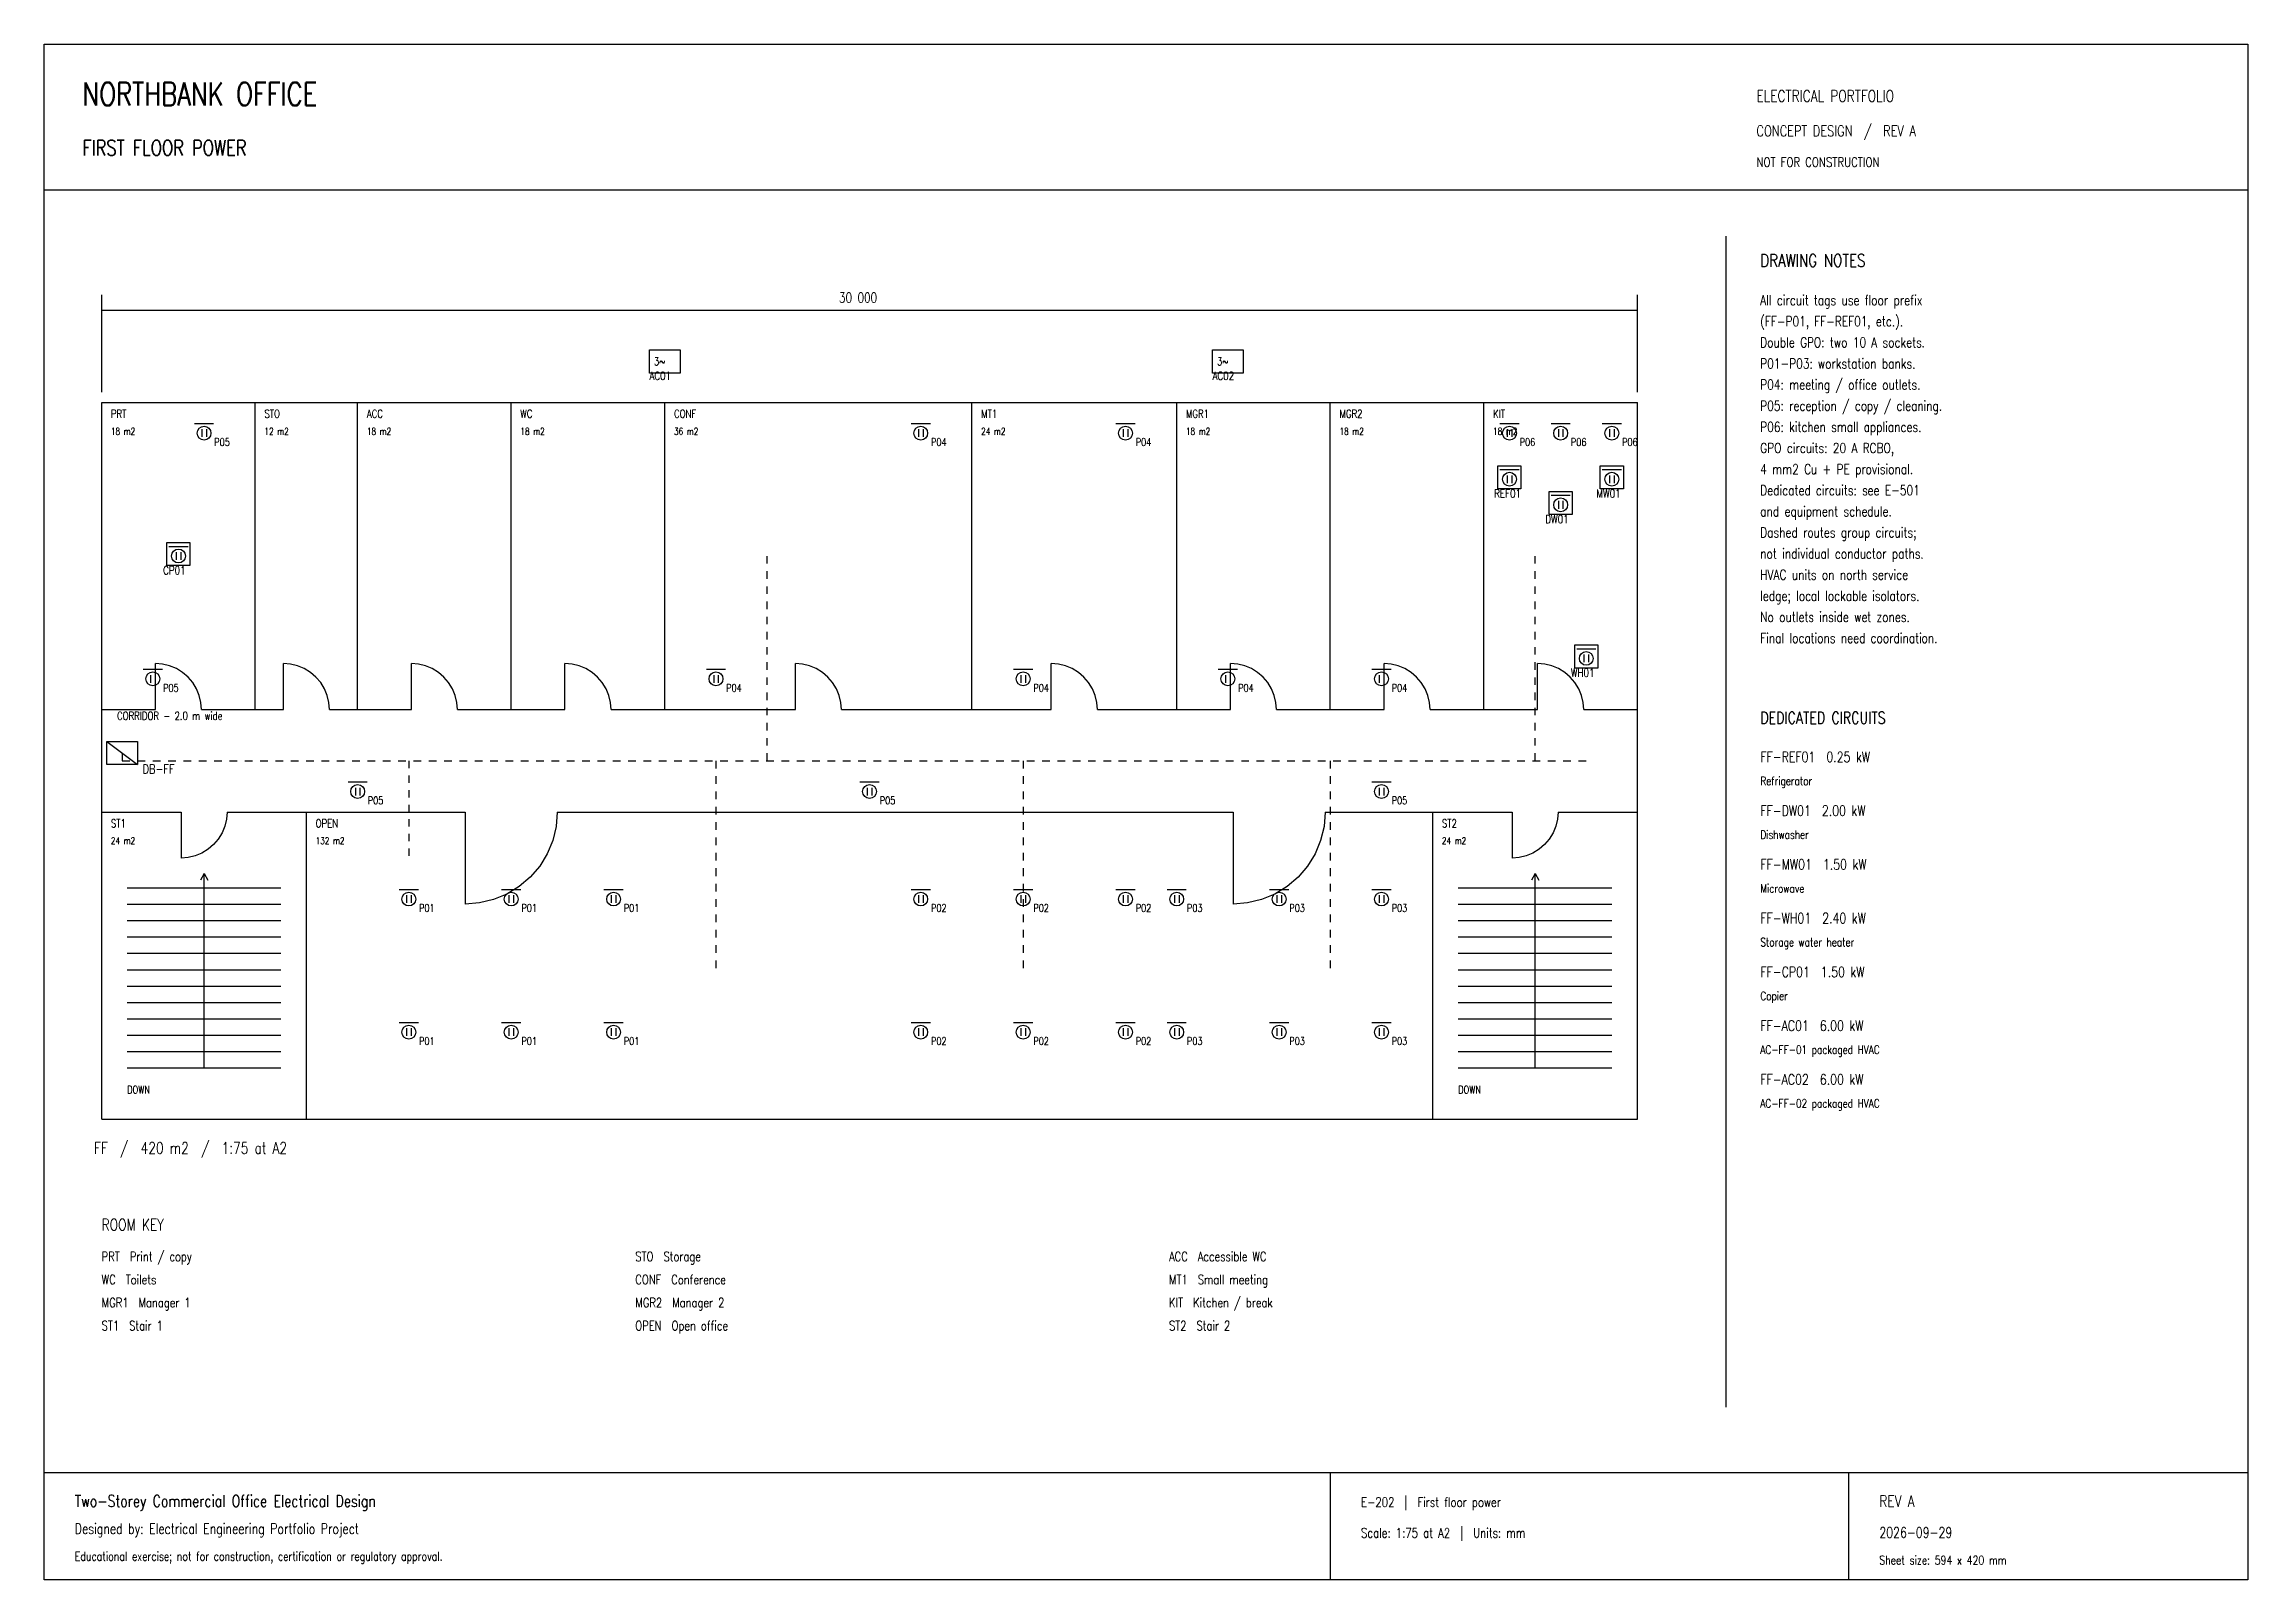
# Model space of a CAD drawing. Extents: x 10 to 584, y 10 to 410.
import ezdxf

# ---------------------------------------------------------------- set-up
doc = ezdxf.new("R2010")
doc.units = 0
doc.layers.get('0').update_dxf_attribs({"linetype": 'CONTINUOUS'})
for name, color, linetype in [('ARCH-DOORS', 8, 'CONTINUOUS'), ('ARCH-FURNITURE', 8, 'CONTINUOUS'), ('ARCH-TEXT', 8, 'CONTINUOUS'), ('ARCH-WALLS', 8, 'CONTINUOUS'), ('ELEC-CABLE', 5, 'CONTINUOUS'), ('ELEC-DB', 1, 'CONTINUOUS'), ('ELEC-DEDICATED', 1, 'CONTINUOUS'), ('ELEC-DIMENSIONS', 8, 'CONTINUOUS'), ('ELEC-POWER', 4, 'CONTINUOUS'), ('ELEC-TEXT', 7, 'CONTINUOUS'), ('SHEET', 7, 'CONTINUOUS')]:
    doc.layers.add(name, color=color, linetype=linetype)
doc.styles.get("Standard").update_dxf_attribs({"font": 'standard'})

# ---------------------------------------------------------------- blocks, each defined once
blk = doc.blocks.new('DB')
for p, q in [((-4, 3), (4, 3)), ((-4, -3), (-4, 3)), ((-4, 3), (4, -3)), ((4, 3), (4, -3)), ((4, -3), (-4, -3))]:
    blk.add_line(p, q)
blk = doc.blocks.new('GPO2')
for p, q in [((-2.5, 2.5), (2.5, 2.5)), ((-0.6, 1), (-0.6, -1)), ((0.6, 1), (0.6, -1))]:
    blk.add_line(p, q)
blk.add_circle((0, 0), 1.8)
blk = doc.blocks.new('DED')
for p, q in [((-3, 3.5), (3, 3.5)), ((-3, -2.5), (-3, 3.5)), ((-2.5, 2.5), (2.5, 2.5)), ((-0.6, 1), (-0.6, -1)), ((0.6, 1), (0.6, -1)), ((3, 3.5), (3, -2.5)), ((3, -2.5), (-3, -2.5))]:
    blk.add_line(p, q)
blk.add_circle((0, 0), 1.8)
blk = doc.blocks.new('LOAD3')
for p, q in [((-4, 3), (4, 3)), ((-4, -3), (-4, 3)), ((4, 3), (4, -3)), ((4, -3), (-4, -3))]:
    blk.add_line(p, q)
at = {"width": 0.85}
blk.add_text('3~', height=2, dxfattribs=at).set_placement((-2.8, -1))

msp = doc.modelspace()

# ---------------------------------------------------------------- linework, layer by layer
at = {"layer": 'ARCH-DOORS'}
for p, q in [((39, 236.67), (39, 248.67)), ((40.88, 248.52), (39, 248.67)), ((42.71, 248.08), (40.88, 248.52)), ((44.45, 247.36), (42.71, 248.08)), ((46.05, 246.37), (44.45, 247.36)), ((72.33, 236.67), (72.33, 248.67)), ((74.21, 248.52), (72.33, 248.67)), ((76.04, 248.08), (74.21, 248.52)), ((77.78, 247.36), (76.04, 248.08)), ((79.39, 246.37), (77.78, 247.36)), ((105.67, 236.67), (105.67, 248.67)), ((107.54, 248.52), (105.67, 248.67)), ((109.37, 248.08), (107.54, 248.52)), ((111.11, 247.36), (109.37, 248.08)), ((112.72, 246.37), (111.11, 247.36)), ((145.67, 236.67), (145.67, 248.67)), ((147.54, 248.52), (145.67, 248.67)), ((149.37, 248.08), (147.54, 248.52)), ((151.11, 247.36), (149.37, 248.08)), ((152.72, 246.37), (151.11, 247.36)), ((205.67, 236.67), (205.67, 248.67)), ((207.54, 248.52), (205.67, 248.67)), ((209.37, 248.08), (207.54, 248.52)), ((211.11, 247.36), (209.37, 248.08)), ((212.72, 246.37), (211.11, 247.36)), ((272.33, 236.67), (272.33, 248.67)), ((274.21, 248.52), (272.33, 248.67)), ((276.04, 248.08), (274.21, 248.52)), ((277.78, 247.36), (276.04, 248.08)), ((279.39, 246.37), (277.78, 247.36)), ((319, 236.67), (319, 248.67)), ((320.88, 248.52), (319, 248.67)), ((322.71, 248.08), (320.88, 248.52)), ((324.45, 247.36), (322.71, 248.08)), ((326.05, 246.37), (324.45, 247.36)), ((359, 236.67), (359, 248.67)), ((360.88, 248.52), (359, 248.67)), ((362.71, 248.08), (360.88, 248.52)), ((364.45, 247.36), (362.71, 248.08)), ((366.05, 246.37), (364.45, 247.36)), ((399, 236.67), (399, 248.67)), ((400.88, 248.52), (399, 248.67)), ((402.71, 248.08), (400.88, 248.52)), ((404.45, 247.36), (402.71, 248.08)), ((406.05, 246.37), (404.45, 247.36)), ((47.49, 245.15), (46.05, 246.37)), ((48.71, 243.72), (47.49, 245.15)), ((49.69, 242.11), (48.71, 243.72)), ((50.41, 240.37), (49.69, 242.11)), ((80.82, 245.15), (79.39, 246.37)), ((82.04, 243.72), (80.82, 245.15)), ((83.03, 242.11), (82.04, 243.72)), ((83.75, 240.37), (83.03, 242.11)), ((114.15, 245.15), (112.72, 246.37)), ((115.37, 243.72), (114.15, 245.15)), ((116.36, 242.11), (115.37, 243.72)), ((117.08, 240.37), (116.36, 242.11)), ((154.15, 245.15), (152.72, 246.37)), ((155.37, 243.72), (154.15, 245.15)), ((156.36, 242.11), (155.37, 243.72)), ((157.08, 240.37), (156.36, 242.11)), ((214.15, 245.15), (212.72, 246.37)), ((215.37, 243.72), (214.15, 245.15)), ((216.36, 242.11), (215.37, 243.72)), ((217.08, 240.37), (216.36, 242.11)), ((280.82, 245.15), (279.39, 246.37)), ((282.04, 243.72), (280.82, 245.15)), ((283.03, 242.11), (282.04, 243.72)), ((283.75, 240.37), (283.03, 242.11)), ((327.49, 245.15), (326.05, 246.37)), ((328.71, 243.72), (327.49, 245.15)), ((329.69, 242.11), (328.71, 243.72)), ((330.41, 240.37), (329.69, 242.11)), ((367.49, 245.15), (366.05, 246.37)), ((368.71, 243.72), (367.49, 245.15)), ((369.69, 242.11), (368.71, 243.72)), ((370.41, 240.37), (369.69, 242.11)), ((407.49, 245.15), (406.05, 246.37)), ((408.71, 243.72), (407.49, 245.15)), ((409.69, 242.11), (408.71, 243.72)), ((410.41, 240.37), (409.69, 242.11)), ((50.85, 238.54), (50.41, 240.37)), ((51, 236.67), (50.85, 238.54)), ((84.19, 238.54), (83.75, 240.37)), ((84.33, 236.67), (84.19, 238.54)), ((117.52, 238.54), (117.08, 240.37)), ((117.67, 236.67), (117.52, 238.54)), ((157.52, 238.54), (157.08, 240.37)), ((157.67, 236.67), (157.52, 238.54)), ((217.52, 238.54), (217.08, 240.37)), ((217.67, 236.67), (217.52, 238.54)), ((284.19, 238.54), (283.75, 240.37)), ((284.33, 236.67), (284.19, 238.54)), ((330.85, 238.54), (330.41, 240.37)), ((331, 236.67), (330.85, 238.54)), ((370.85, 238.54), (370.41, 240.37)), ((371, 236.67), (370.85, 238.54)), ((410.85, 238.54), (410.41, 240.37)), ((411, 236.67), (410.85, 238.54)), ((45.67, 210), (45.67, 198)), ((57.52, 208.12), (57.08, 206.29)), ((57.67, 210), (57.52, 208.12)), ((119.67, 210), (119.67, 186)), ((143.67, 210), (143.37, 206.25)), ((319.67, 210), (319.67, 186)), ((343.67, 210), (343.37, 206.25)), ((392.33, 210), (392.33, 198)), ((404.19, 208.12), (403.75, 206.29)), ((404.33, 210), (404.19, 208.12)), ((54.15, 201.51), (52.72, 200.29)), ((55.37, 202.95), (54.15, 201.51)), ((56.36, 204.55), (55.37, 202.95)), ((57.08, 206.29), (56.36, 204.55)), ((142.49, 202.58), (141.05, 199.1)), ((143.37, 206.25), (142.49, 202.58)), ((342.49, 202.58), (341.05, 199.1)), ((343.37, 206.25), (342.49, 202.58)), ((400.82, 201.51), (399.39, 200.29)), ((402.04, 202.95), (400.82, 201.51)), ((403.03, 204.55), (402.04, 202.95)), ((403.75, 206.29), (403.03, 204.55)), ((47.54, 198.15), (45.67, 198)), ((49.37, 198.59), (47.54, 198.15)), ((51.11, 199.31), (49.37, 198.59)), ((52.72, 200.29), (51.11, 199.31)), ((139.08, 195.89), (136.64, 193.03)), ((141.05, 199.1), (139.08, 195.89)), ((339.08, 195.89), (336.64, 193.03)), ((341.05, 199.1), (339.08, 195.89)), ((394.21, 198.15), (392.33, 198)), ((396.04, 198.59), (394.21, 198.15)), ((397.78, 199.31), (396.04, 198.59)), ((399.39, 200.29), (397.78, 199.31)), ((51.67, 194), (50.71, 192.24)), ((51.67, 143.33), (51.67, 194)), ((51.67, 194), (52.63, 192.24)), ((133.77, 190.58), (130.56, 188.62)), ((136.64, 193.03), (133.77, 190.58)), ((333.77, 190.58), (330.56, 188.62)), ((336.64, 193.03), (333.77, 190.58)), ((398.33, 194), (397.37, 192.24)), ((398.33, 143.33), (398.33, 194)), ((398.33, 194), (399.29, 192.24)), ((123.42, 186.3), (119.67, 186)), ((127.08, 187.17), (123.42, 186.3)), ((130.56, 188.62), (127.08, 187.17)), ((323.42, 186.3), (319.67, 186)), ((327.08, 187.17), (323.42, 186.3)), ((330.56, 188.62), (327.08, 187.17))]:
    msp.add_line(p, q, dxfattribs=at)
at = {"layer": 'ARCH-FURNITURE'}
for p, q in [((31.67, 190.27), (71.67, 190.27)), ((378.33, 190.27), (418.33, 190.27)), ((31.67, 186), (71.67, 186)), ((378.33, 186), (418.33, 186)), ((31.67, 181.73), (71.67, 181.73)), ((378.33, 181.73), (418.33, 181.73)), ((31.67, 177.47), (71.67, 177.47)), ((31.67, 173.2), (71.67, 173.2)), ((378.33, 177.47), (418.33, 177.47)), ((378.33, 173.2), (418.33, 173.2)), ((31.67, 168.93), (71.67, 168.93)), ((378.33, 168.93), (418.33, 168.93)), ((31.67, 164.67), (71.67, 164.67)), ((378.33, 164.67), (418.33, 164.67)), ((31.67, 160.4), (71.67, 160.4)), ((31.67, 156.13), (71.67, 156.13)), ((378.33, 160.4), (418.33, 160.4)), ((378.33, 156.13), (418.33, 156.13)), ((31.67, 151.87), (71.67, 151.87)), ((378.33, 151.87), (418.33, 151.87)), ((31.67, 147.6), (71.67, 147.6)), ((378.33, 147.6), (418.33, 147.6)), ((31.67, 143.33), (71.67, 143.33)), ((378.33, 143.33), (418.33, 143.33))]:
    msp.add_line(p, q, dxfattribs=at)
at = {"layer": 'ARCH-WALLS'}
for p, q in [((25, 130), (25, 316.67)), ((25, 316.67), (425, 316.67)), ((65, 236.67), (65, 316.67)), ((91.67, 236.67), (91.67, 316.67)), ((131.67, 236.67), (131.67, 316.67)), ((171.67, 236.67), (171.67, 316.67)), ((251.67, 236.67), (251.67, 316.67)), ((305, 236.67), (305, 316.67)), ((345, 236.67), (345, 316.67)), ((385, 236.67), (385, 316.67)), ((425, 130), (425, 316.67)), ((25, 236.67), (39, 236.67)), ((51, 236.67), (65, 236.67)), ((65, 236.67), (72.33, 236.67)), ((84.33, 236.67), (91.67, 236.67)), ((91.67, 236.67), (105.67, 236.67)), ((117.67, 236.67), (131.67, 236.67)), ((131.67, 236.67), (145.67, 236.67)), ((157.67, 236.67), (171.67, 236.67)), ((171.67, 236.67), (205.67, 236.67)), ((217.67, 236.67), (251.67, 236.67)), ((251.67, 236.67), (272.33, 236.67)), ((284.33, 236.67), (305, 236.67)), ((305, 236.67), (319, 236.67)), ((331, 236.67), (345, 236.67)), ((345, 236.67), (359, 236.67)), ((371, 236.67), (385, 236.67)), ((385, 236.67), (399, 236.67)), ((411, 236.67), (425, 236.67)), ((25, 210), (45.67, 210)), ((57.67, 210), (119.67, 210)), ((78.33, 130), (78.33, 210)), ((143.67, 210), (319.67, 210)), ((343.67, 210), (392.33, 210)), ((371.67, 130), (371.67, 210)), ((404.33, 210), (425, 210)), ((25, 130), (425, 130))]:
    msp.add_line(p, q, dxfattribs=at)
at = {"layer": 'ELEC-CABLE'}
for p, q in [((198.33, 274.69), (198.33, 276.67)), ((398.33, 274.69), (398.33, 276.67)), ((198.33, 270.74), (198.33, 272.72)), ((398.33, 270.74), (398.33, 272.72)), ((198.33, 266.79), (198.33, 268.77)), ((198.33, 262.84), (198.33, 264.81)), ((398.33, 266.79), (398.33, 268.77)), ((398.33, 262.84), (398.33, 264.81)), ((198.33, 258.89), (198.33, 260.86)), ((398.33, 258.89), (398.33, 260.86)), ((198.33, 254.94), (198.33, 256.91)), ((198.33, 250.99), (198.33, 252.96)), ((398.33, 254.94), (398.33, 256.91)), ((398.33, 250.99), (398.33, 252.96)), ((198.33, 247.04), (198.33, 249.01)), ((398.33, 247.04), (398.33, 249.01)), ((198.33, 243.09), (198.33, 245.06)), ((198.33, 239.14), (198.33, 241.11)), ((398.33, 243.09), (398.33, 245.06)), ((398.33, 239.14), (398.33, 241.11)), ((198.33, 235.19), (198.33, 237.16)), ((398.33, 235.19), (398.33, 237.16)), ((198.33, 231.23), (198.33, 233.21)), ((398.33, 231.23), (398.33, 233.21)), ((30.33, 225.33), (30.33, 223.33)), ((198.33, 227.28), (198.33, 229.26)), ((198.33, 223.33), (198.33, 225.31)), ((398.33, 227.28), (398.33, 229.26)), ((398.33, 223.33), (398.33, 225.31)), ((30.33, 223.33), (32.33, 223.33)), ((34.33, 223.33), (36.33, 223.33)), ((38.33, 223.33), (40.33, 223.33)), ((42.33, 223.33), (44.32, 223.33)), ((46.32, 223.33), (48.32, 223.33)), ((50.31, 223.33), (52.31, 223.33)), ((54.3, 223.33), (56.3, 223.33)), ((58.3, 223.33), (60.29, 223.33)), ((62.29, 223.33), (64.29, 223.33)), ((66.28, 223.33), (68.28, 223.33)), ((70.28, 223.33), (72.27, 223.33)), ((74.27, 223.33), (76.27, 223.33)), ((78.26, 223.33), (80.26, 223.33)), ((82.25, 223.33), (84.25, 223.33)), ((86.25, 223.33), (88.24, 223.33)), ((90.24, 223.33), (92.24, 223.33)), ((94.23, 223.33), (96.23, 223.33)), ((98.23, 223.33), (100.22, 223.33)), ((102.22, 223.33), (104.22, 223.33)), ((105, 223.33), (105, 221.43)), ((105, 219.52), (105, 217.62)), ((106.21, 223.33), (108.21, 223.33)), ((110.2, 223.33), (112.2, 223.33)), ((114.2, 223.33), (116.19, 223.33)), ((118.19, 223.33), (120.19, 223.33)), ((122.18, 223.33), (124.18, 223.33)), ((126.18, 223.33), (128.17, 223.33)), ((130.17, 223.33), (132.17, 223.33)), ((134.16, 223.33), (136.16, 223.33)), ((138.16, 223.33), (140.15, 223.33)), ((142.15, 223.33), (144.14, 223.33)), ((146.14, 223.33), (148.14, 223.33)), ((150.13, 223.33), (152.13, 223.33)), ((154.13, 223.33), (156.12, 223.33)), ((158.12, 223.33), (160.12, 223.33)), ((162.11, 223.33), (164.11, 223.33)), ((166.11, 223.33), (168.1, 223.33)), ((170.1, 223.33), (172.09, 223.33)), ((174.09, 223.33), (176.09, 223.33)), ((178.08, 223.33), (180.08, 223.33)), ((182.08, 223.33), (184.07, 223.33)), ((185, 223.33), (185, 221.33)), ((185, 219.33), (185, 217.33)), ((186.07, 223.33), (188.07, 223.33)), ((190.06, 223.33), (192.06, 223.33)), ((194.06, 223.33), (196.05, 223.33)), ((198.05, 223.33), (200.04, 223.33)), ((202.04, 223.33), (204.04, 223.33)), ((206.03, 223.33), (208.03, 223.33)), ((210.03, 223.33), (212.02, 223.33)), ((214.02, 223.33), (216.02, 223.33)), ((218.01, 223.33), (220.01, 223.33)), ((222.01, 223.33), (224, 223.33)), ((226, 223.33), (227.99, 223.33)), ((229.99, 223.33), (231.99, 223.33)), ((233.98, 223.33), (235.98, 223.33)), ((237.98, 223.33), (239.97, 223.33)), ((241.97, 223.33), (243.97, 223.33)), ((245.96, 223.33), (247.96, 223.33)), ((249.96, 223.33), (251.95, 223.33)), ((253.95, 223.33), (255.94, 223.33)), ((257.94, 223.33), (259.94, 223.33)), ((261.93, 223.33), (263.93, 223.33)), ((265, 223.33), (265, 221.33)), ((265, 219.33), (265, 217.33)), ((265.93, 223.33), (267.92, 223.33)), ((269.92, 223.33), (271.92, 223.33)), ((273.91, 223.33), (275.91, 223.33)), ((277.91, 223.33), (279.9, 223.33)), ((281.9, 223.33), (283.89, 223.33)), ((285.89, 223.33), (287.89, 223.33)), ((289.88, 223.33), (291.88, 223.33)), ((293.88, 223.33), (295.87, 223.33)), ((297.87, 223.33), (299.87, 223.33)), ((301.86, 223.33), (303.86, 223.33)), ((305.86, 223.33), (307.85, 223.33)), ((309.85, 223.33), (311.84, 223.33)), ((313.84, 223.33), (315.84, 223.33)), ((317.83, 223.33), (319.83, 223.33)), ((321.83, 223.33), (323.82, 223.33)), ((325.82, 223.33), (327.82, 223.33)), ((329.81, 223.33), (331.81, 223.33)), ((333.81, 223.33), (335.8, 223.33)), ((337.8, 223.33), (339.8, 223.33)), ((341.79, 223.33), (343.79, 223.33)), ((345, 223.33), (345, 221.33)), ((345, 219.33), (345, 217.33)), ((345.78, 223.33), (347.78, 223.33)), ((349.78, 223.33), (351.77, 223.33)), ((353.77, 223.33), (355.77, 223.33)), ((357.76, 223.33), (359.76, 223.33)), ((361.76, 223.33), (363.75, 223.33)), ((365.75, 223.33), (367.75, 223.33)), ((369.74, 223.33), (371.74, 223.33)), ((373.73, 223.33), (375.73, 223.33)), ((377.73, 223.33), (379.72, 223.33)), ((381.72, 223.33), (383.72, 223.33)), ((385.71, 223.33), (387.71, 223.33)), ((389.71, 223.33), (391.7, 223.33)), ((393.7, 223.33), (395.7, 223.33)), ((397.69, 223.33), (399.69, 223.33)), ((401.68, 223.33), (403.68, 223.33)), ((405.68, 223.33), (407.67, 223.33)), ((409.67, 223.33), (411.67, 223.33)), ((105, 215.71), (105, 213.81)), ((185, 215.33), (185, 213.33)), ((265, 215.33), (265, 213.33)), ((345, 215.33), (345, 213.33)), ((105, 211.9), (105, 210)), ((105, 208.1), (105, 206.19)), ((185, 211.33), (185, 209.33)), ((185, 207.33), (185, 205.33)), ((265, 211.33), (265, 209.33)), ((265, 207.33), (265, 205.33)), ((345, 211.33), (345, 209.33)), ((345, 207.33), (345, 205.33)), ((105, 204.29), (105, 202.38)), ((185, 203.33), (185, 201.33)), ((265, 203.33), (265, 201.33)), ((345, 203.33), (345, 201.33)), ((105, 200.48), (105, 198.57)), ((185, 199.33), (185, 197.33)), ((185, 195.33), (185, 193.33)), ((265, 199.33), (265, 197.33)), ((265, 195.33), (265, 193.33)), ((345, 199.33), (345, 197.33)), ((345, 195.33), (345, 193.33)), ((185, 191.33), (185, 189.33)), ((265, 191.33), (265, 189.33)), ((345, 191.33), (345, 189.33)), ((185, 187.33), (185, 185.33)), ((265, 187.33), (265, 185.33)), ((345, 187.33), (345, 185.33)), ((185, 183.33), (185, 181.33)), ((185, 179.33), (185, 177.33)), ((265, 183.33), (265, 181.33)), ((265, 179.33), (265, 177.33)), ((345, 183.33), (345, 181.33)), ((345, 179.33), (345, 177.33)), ((185, 175.33), (185, 173.33)), ((265, 175.33), (265, 173.33)), ((345, 175.33), (345, 173.33)), ((185, 171.33), (185, 169.33)), ((265, 171.33), (265, 169.33)), ((345, 171.33), (345, 169.33))]:
    msp.add_line(p, q, dxfattribs=at)
at = {"layer": 'ELEC-DIMENSIONS'}
for p, q in [((25, 319.33), (25, 344.67)), ((425, 319.33), (425, 344.67)), ((25, 340.67), (425, 340.67))]:
    msp.add_line(p, q, dxfattribs=at)
at = {"layer": 'SHEET'}
for p, q in [((10, 410), (584, 410)), ((10, 10), (10, 410)), ((584, 410), (584, 10)), ((10, 372), (584, 372)), ((448, 360), (448, 55)), ((10, 38), (584, 38)), ((345, 38), (345, 10)), ((480, 38), (480, 10)), ((584, 10), (10, 10))]:
    msp.add_line(p, q, dxfattribs=at)

# ---------------------------------------------------------------- block references
at = {"layer": 'ELEC-DB'}
msp.add_blockref('DB', (30.33, 225.33), dxfattribs=at)
at = {"layer": 'ELEC-DEDICATED'}
for name, p in [('LOAD3', (171.67, 327.33)), ('LOAD3', (318.33, 327.33)), ('DED', (391.67, 296.67)), ('DED', (418.33, 296.67)), ('DED', (405, 290)), ('DED', (45, 276.67)), ('DED', (411.67, 250))]:
    msp.add_blockref(name, p, dxfattribs=at)
at = {"layer": 'ELEC-POWER'}
for p in [(51.67, 308.67), (238.33, 308.67), (291.67, 308.67), (391.67, 308.67), (405, 308.67), (418.33, 308.67), (38.33, 244.67), (185, 244.67), (265, 244.67), (318.33, 244.67), (358.33, 244.67), (91.67, 215.33), (225, 215.33), (358.33, 215.33), (105, 187.33), (131.67, 187.33), (158.33, 187.33), (238.33, 187.33), (265, 187.33), (291.67, 187.33), (305, 187.33), (331.67, 187.33), (358.33, 187.33), (105, 152.67), (131.67, 152.67), (158.33, 152.67), (238.33, 152.67), (265, 152.67), (291.67, 152.67), (305, 152.67), (331.67, 152.67), (358.33, 152.67)]:
    msp.add_blockref('GPO2', p, dxfattribs=at)

# ---------------------------------------------------------------- texts
at = {"layer": 'ARCH-TEXT', "width": 0.85}
for s, height, p in [('PRT', 2.1, (27.4, 312.67)), ('18 m2', 1.8, (27.4, 308.27)), ('STO', 2.1, (67.4, 312.67)), ('12 m2', 1.8, (67.4, 308.27)), ('ACC', 2.1, (94.07, 312.67)), ('18 m2', 1.8, (94.07, 308.27)), ('WC', 2.1, (134.07, 312.67)), ('18 m2', 1.8, (134.07, 308.27)), ('36 m2', 1.8, (174.07, 308.27)), ('CONF', 2.1, (174.07, 312.67)), ('24 m2', 1.8, (254.07, 308.27)), ('MT1', 2.1, (254.07, 312.67)), ('MGR1', 2.1, (307.4, 312.67)), ('18 m2', 1.8, (307.4, 308.27)), ('MGR2', 2.1, (347.4, 312.67)), ('18 m2', 1.8, (347.4, 308.27)), ('KIT', 2.1, (387.4, 312.67)), ('18 m2', 1.8, (387.4, 308.27)), ('CORRIDOR - 2.0 m wide', 2.1, (29, 234)), ('ST1', 2.1, (27.4, 206)), ('OPEN', 2.1, (80.73, 206)), ('ST2', 2.1, (374.07, 206)), ('24 m2', 1.8, (27.4, 201.6)), ('132 m2', 1.8, (80.73, 201.6)), ('24 m2', 1.8, (374.07, 201.6)), ('DOWN', 2, (31.67, 136.67)), ('DOWN', 2, (378.33, 136.67))]:
    msp.add_text(s, height=height, dxfattribs=at).set_placement(p)
at = {"layer": 'ELEC-DB', "width": 0.85}
msp.add_text('DB-FF', height=2.4, dxfattribs=at).set_placement((35.67, 220))
at = {"layer": 'ELEC-DEDICATED', "width": 0.85}
for s, p in [('AC01', (167.67, 322.53)), ('AC02', (314.33, 322.53)), ('REF01', (387.67, 291.87)), ('MW01', (414.33, 291.87)), ('DW01', (401, 285.2)), ('CP01', (41, 271.87)), ('WH01', (407.67, 245.2))]:
    msp.add_text(s, height=2.15, dxfattribs=at).set_placement(p)
at = {"layer": 'ELEC-DIMENSIONS', "width": 0.85}
msp.add_text('30 000', height=2.6, dxfattribs=at).set_placement((217, 342.67))
at = {"layer": 'ELEC-POWER', "width": 0.85}
for s, p in [('P05', (54.33, 305.33)), ('P04', (241, 305.33)), ('P04', (294.33, 305.33)), ('P06', (394.33, 305.33)), ('P06', (407.67, 305.33)), ('P06', (421, 305.33)), ('P05', (41, 241.33)), ('P04', (187.67, 241.33)), ('P04', (267.67, 241.33)), ('P04', (321, 241.33)), ('P04', (361, 241.33)), ('P05', (94.33, 212)), ('P05', (227.67, 212)), ('P05', (361, 212)), ('P01', (107.67, 184)), ('P01', (134.33, 184)), ('P01', (161, 184)), ('P02', (241, 184)), ('P02', (267.67, 184)), ('P02', (294.33, 184)), ('P03', (307.67, 184)), ('P03', (334.33, 184)), ('P03', (361, 184)), ('P01', (107.67, 149.33)), ('P01', (134.33, 149.33)), ('P01', (161, 149.33)), ('P02', (241, 149.33)), ('P02', (267.67, 149.33)), ('P02', (294.33, 149.33)), ('P03', (307.67, 149.33)), ('P03', (334.33, 149.33)), ('P03', (361, 149.33))]:
    msp.add_text(s, height=2, dxfattribs=at).set_placement(p)
at = {"layer": 'ELEC-TEXT', "width": 0.85}
for s, height, p in [('NORTHBANK OFFICE', 6, (20, 394)), ('ELECTRICAL PORTFOLIO', 3, (456, 395)), ('FIRST FLOOR POWER', 4, (20, 381)), ('CONCEPT DESIGN  /  REV A', 2.8, (456, 386)), ('NOT FOR CONSTRUCTION', 2.5, (456, 378)), ('DRAWING NOTES', 3.3, (457, 352)), ('All circuit tags use floor prefix', 2.6, (457, 342)), ('(FF-P01, FF-REF01, etc.).', 2.6, (457, 336.5)), ('Double GPO: two 10 A sockets.', 2.6, (457, 331)), ('P01-P03: workstation banks.', 2.6, (457, 325.5)), ('P04: meeting / office outlets.', 2.6, (457, 320)), ('P05: reception / copy / cleaning.', 2.6, (457, 314.5)), ('P06: kitchen small appliances.', 2.6, (457, 309)), ('GPO circuits: 20 A RCBO,', 2.6, (457, 303.5)), ('4 mm2 Cu + PE provisional.', 2.6, (457, 298)), ('Dedicated circuits: see E-501', 2.6, (457, 292.5)), ('and equipment schedule.', 2.6, (457, 287)), ('Dashed routes group circuits;', 2.6, (457, 281.5)), ('not individual conductor paths.', 2.6, (457, 276)), ('HVAC units on north service', 2.6, (457, 270.5)), ('ledge; local lockable isolators.', 2.6, (457, 265)), ('No outlets inside wet zones.', 2.6, (457, 259.5)), ('Final locations need coordination.', 2.6, (457, 254)), ('DEDICATED CIRCUITS', 3.1, (457, 233)), ('FF-REF01  0.25 kW', 2.7, (457, 223)), ('Refrigerator', 2.2, (457, 217)), ('FF-DW01  2.00 kW', 2.7, (457, 209)), ('Dishwasher', 2.2, (457, 203)), ('FF-MW01  1.50 kW', 2.7, (457, 195)), ('Microwave', 2.2, (457, 189)), ('FF-WH01  2.40 kW', 2.7, (457, 181)), ('Storage water heater', 2.2, (457, 175)), ('FF-CP01  1.50 kW', 2.7, (457, 167)), ('Copier', 2.2, (457, 161)), ('FF-AC01  6.00 kW', 2.7, (457, 153)), ('AC-FF-01 packaged HVAC', 2.2, (457, 147)), ('FF-AC02  6.00 kW', 2.7, (457, 139)), ('AC-FF-02 packaged HVAC', 2.2, (457, 133)), ('FF  /  420 m2  /  1:75 at A2', 3, (23, 121)), ('ROOM KEY', 3, (25, 101)), ('PRT  Print / copy', 2.45, (25, 93)), ('STO  Storage', 2.45, (164, 93)), ('ACC  Accessible WC', 2.45, (303, 93)), ('WC  Toilets', 2.45, (25, 87)), ('CONF  Conference', 2.45, (164, 87)), ('MT1  Small meeting', 2.45, (303, 87)), ('MGR1  Manager 1', 2.45, (25, 81)), ('MGR2  Manager 2', 2.45, (164, 81)), ('KIT  Kitchen / break', 2.45, (303, 81)), ('ST1  Stair 1', 2.45, (25, 75)), ('OPEN  Open office', 2.45, (164, 75)), ('ST2  Stair 2', 2.45, (303, 75)), ('Two-Storey Commercial Office Electrical Design', 3.1, (18, 29)), ('E-202  |  First floor power', 2.5, (353, 29)), ('REV A', 3, (488, 29)), ('Designed by: Electrical Engineering Portfolio Project', 2.7, (18, 22)), ('Scale: 1:75 at A2  |  Units: mm', 2.5, (353, 21)), ('2026-09-29', 2.7, (488, 21)), ('Educational exercise; not for construction, certification or regulatory approval.', 2.3, (18, 15)), ('Sheet size: 594 x 420 mm', 2.3, (488, 14))]:
    msp.add_text(s, height=height, dxfattribs=at).set_placement(p)

doc.saveas('drawing.dxf')
